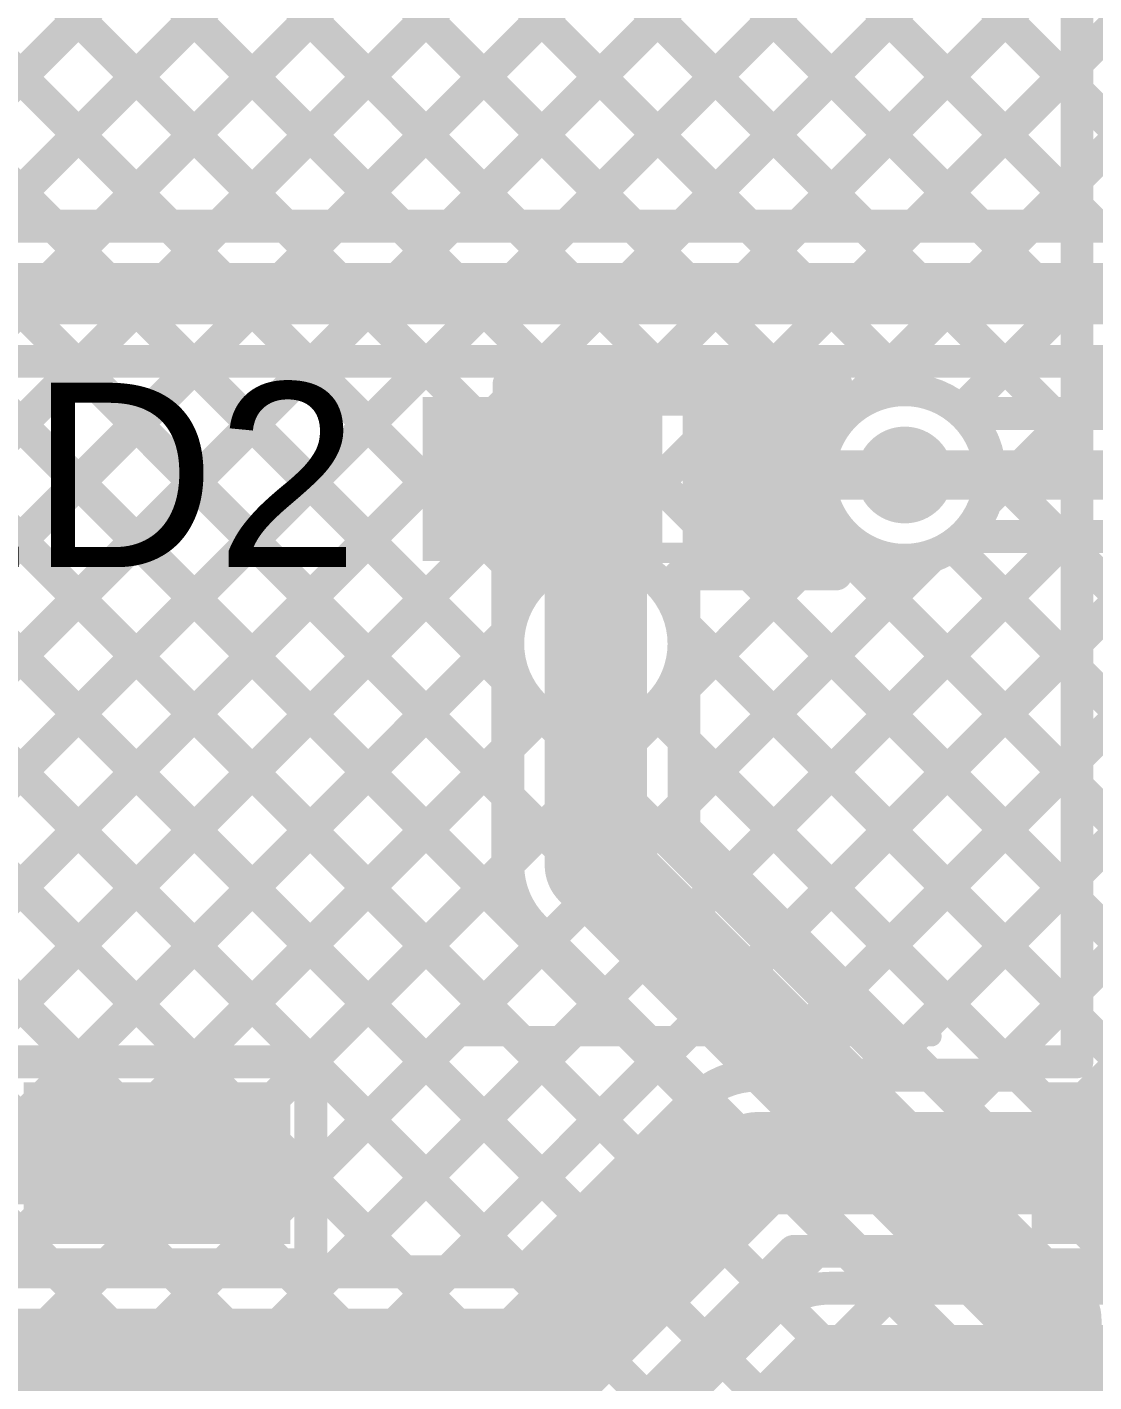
# Model space of a CAD drawing. Header units: millimetres. Extents: x -0.08 to 7.12, y -0.08 to 3.98.
# Drawn here: x 1.0307 to 1.2912, y 2.0046 to 2.3353 of the extents above; entities that cross this region are included whole.
import ezdxf

# ---------------------------------------------------------------- set-up
doc = ezdxf.new("R2010")
doc.units = ezdxf.units.MM
doc.header["$MEASUREMENT"] = 0
for name, color, linetype in [('BottomLayer', 5, 'Continuous'), ('TopLayer', 1, 'Continuous'), ('TopOverlay', 2, 'Continuous'), ('TopPaste', 8, 'Continuous'), ('TopSolder', 216, 'Continuous'), ('ViaHoleLayer', 16, 'Continuous')]:
    doc.layers.add(name, color=color, linetype=linetype)
doc.styles.add('Arial', font='', dxfattribs={"height": 0.2})
doc.styles.get('Arial').set_extended_font_data('Arial')

# ---------------------------------------------------------------- blocks, each defined once
blk = doc.blocks.new('SOP_4_2_54_36')
at = {"layer": 'TopLayer'}
for points in [[(-0.15157, 0.06575), (-0.09449, 0.06575), (-0.09449, 0.03425), (-0.15157, 0.03425)], [(0.09449, 0.06575), (0.15157, 0.06575), (0.15157, 0.03425), (0.09449, 0.03425)], [(-0.15157, -0.03425), (-0.09449, -0.03425), (-0.09449, -0.06575), (-0.15157, -0.06575)], [(0.09449, -0.03425), (0.15157, -0.03425), (0.15157, -0.06575), (0.09449, -0.06575)]]:
    blk.add_hatch(color=1, dxfattribs=at).paths.add_polyline_path(points)
at = {"layer": 'TopPaste'}
for points in [[(-0.15157, 0.06575), (-0.09449, 0.06575), (-0.09449, 0.03425), (-0.15157, 0.03425)], [(0.09449, 0.06575), (0.15157, 0.06575), (0.15157, 0.03425), (0.09449, 0.03425)], [(-0.15157, -0.03425), (-0.09449, -0.03425), (-0.09449, -0.06575), (-0.15157, -0.06575)], [(0.09449, -0.03425), (0.15157, -0.03425), (0.15157, -0.06575), (0.09449, -0.06575)]]:
    blk.add_hatch(color=8, dxfattribs=at).paths.add_polyline_path(points)
at = {"layer": 'TopSolder'}
for points in [[(-0.15557, 0.06975), (-0.09049, 0.06975), (-0.09049, 0.03025), (-0.15557, 0.03025)], [(0.09049, 0.06975), (0.15557, 0.06975), (0.15557, 0.03025), (0.09049, 0.03025)], [(-0.15557, -0.03025), (-0.09049, -0.03025), (-0.09049, -0.06975), (-0.15557, -0.06975)], [(0.09049, -0.03025), (0.15557, -0.03025), (0.15557, -0.06975), (0.09049, -0.06975)]]:
    blk.add_hatch(color=216, dxfattribs=at).paths.add_polyline_path(points)
at = {"layer": 'TopOverlay', "const_width": 0.005}
for points in [[(-0.052, 0.081), (0.066, 0.081)], [(-0.163, 0.048), (-0.163, 0.058)], [(-0.163, 0.058), (-0.158, 0.053)], [(-0.163, 0.048), (-0.158, 0.053)], [(-0.052, -0.081), (0.066, -0.081)]]:
    blk.add_lwpolyline(points, dxfattribs=at)
at = {"layer": 'TopOverlay', "const_width": 0.0025}
for points in [[(-0.05325, 0.081, 1), (-0.05075, 0.081, 1)], [(0.06475, 0.081, 1), (0.06725, 0.081, 1)], [(-0.16425, 0.058, 1), (-0.16175, 0.058, 1)], [(-0.16425, 0.058, 1), (-0.16175, 0.058, 1)], [(-0.15925, 0.053, 1), (-0.15675, 0.053, 1)], [(-0.15925, 0.053, 1), (-0.15675, 0.053, 1)], [(-0.16425, 0.048, 1), (-0.16175, 0.048, 1)], [(-0.16425, 0.048, 1), (-0.16175, 0.048, 1)], [(-0.05325, -0.081, 1), (-0.05075, -0.081, 1)], [(0.06475, -0.081, 1), (0.06725, -0.081, 1)]]:
    blk.add_lwpolyline(points, format="xyb", close=True, dxfattribs=at)
blk = doc.blocks.new('LED_0402_73')
at = {"layer": 'TopLayer'}
for points in [[(-0.03091, 0.01417), (-0.0065, 0.01417), (-0.0065, -0.01417), (-0.03091, -0.01417)], [(0.0065, 0.01417), (0.03091, 0.01417), (0.03091, -0.01417), (0.0065, -0.01417)]]:
    blk.add_hatch(color=1, dxfattribs=at).paths.add_polyline_path(points)
at = {"layer": 'TopOverlay'}
blk.add_hatch(color=2, dxfattribs=at).paths.add_polyline_path([(0.037, -0.02), (0.061, -0.02), (0.061, 0.02), (0.037, 0.02)])
at = {"layer": 'TopPaste'}
for points in [[(-0.03091, 0.01417), (-0.0065, 0.01417), (-0.0065, -0.01417), (-0.03091, -0.01417)], [(0.0065, 0.01417), (0.03091, 0.01417), (0.03091, -0.01417), (0.0065, -0.01417)]]:
    blk.add_hatch(color=8, dxfattribs=at).paths.add_polyline_path(points)
at = {"layer": 'TopSolder'}
for points in [[(-0.03491, 0.01817), (-0.0025, 0.01817), (-0.0025, -0.01817), (-0.03491, -0.01817)], [(0.0025, 0.01817), (0.03491, 0.01817), (0.03491, -0.01817), (0.0025, -0.01817)]]:
    blk.add_hatch(color=216, dxfattribs=at).paths.add_polyline_path(points)
at = {"layer": 'TopOverlay', "const_width": 0.005}
for points in [[(-0.035, 0.018), (-0.035, -0.018)], [(0.037, 0.018), (-0.035, 0.018)], [(0.037, 0.018), (0.037, -0.018)], [(0.037, -0.018), (-0.035, -0.018)]]:
    blk.add_lwpolyline(points, dxfattribs=at)
at = {"layer": 'TopOverlay', "const_width": 0.0025}
for points in [[(-0.03625, 0.018, 1), (-0.03375, 0.018, 1)], [(-0.03625, 0.018, 1), (-0.03375, 0.018, 1)], [(0.03575, 0.018, 1), (0.03825, 0.018, 1)], [(0.03575, 0.018, 1), (0.03825, 0.018, 1)], [(-0.03625, -0.018, 1), (-0.03375, -0.018, 1)], [(-0.03625, -0.018, 1), (-0.03375, -0.018, 1)], [(0.03575, -0.018, 1), (0.03825, -0.018, 1)], [(0.03575, -0.018, 1), (0.03825, -0.018, 1)]]:
    blk.add_lwpolyline(points, format="xyb", close=True, dxfattribs=at)

msp = doc.modelspace()

# ---------------------------------------------------------------- hatches: boundary and pattern name
at = {"layer": 'BottomLayer'}
h = msp.add_hatch(color=5, dxfattribs=at)
edge = h.paths.add_edge_path()
edge.add_arc((1.245, 2.226), 0.01181, 0, 360)
h = msp.add_hatch(color=5, dxfattribs=at)
edge = h.paths.add_edge_path()
edge.add_arc((1.1696, 2.18481), 0.01181, 0, 360)
at = {"layer": 'TopLayer'}
h = msp.add_hatch(color=1, dxfattribs=at)
edge = h.paths.add_edge_path()
edge.add_arc((1.245, 2.226), 0.01181, 0, 360)
h = msp.add_hatch(color=1, dxfattribs=at)
edge = h.paths.add_edge_path()
edge.add_arc((1.1696, 2.18481), 0.01181, 0, 360)
at = {"layer": 'ViaHoleLayer'}
h = msp.add_hatch(color=16, dxfattribs=at)
edge = h.paths.add_edge_path()
edge.add_arc((1.245, 2.226), 0.00591, 0, 360)
h = msp.add_hatch(color=16, dxfattribs=at)
edge = h.paths.add_edge_path()
edge.add_arc((1.1696, 2.18481), 0.00591, 0, 360)

# ---------------------------------------------------------------- linework, layer by layer
at = {"layer": 'BottomLayer'}
for points, const_width in [([(0.99269, 2.28674), (1.30245, 2.59651)], 0.008), ([(1.02097, 2.28674), (1.33074, 2.59651)], 0.008), ([(1.04926, 2.28674), (1.35902, 2.59651)], 0.008), ([(1.07754, 2.28674), (1.38731, 2.59651)], 0.008), ([(1.10582, 2.28674), (1.41559, 2.59651)], 0.008), ([(1.13411, 2.28674), (1.44388, 2.59651)], 0.008), ([(1.16239, 2.28674), (1.47216, 2.59651)], 0.008), ([(1.19068, 2.28674), (1.50044, 2.59651)], 0.008), ([(1.21896, 2.28674), (1.52873, 2.59651)], 0.008), ([(1.24725, 2.28674), (1.55701, 2.59651)], 0.008), ([(1.27553, 2.28674), (1.5853, 2.59651)], 0.008), ([(1.13554, 2.47133), (1.32013, 2.28674)], 0.008), ([(1.1214, 2.45719), (1.29185, 2.28674)], 0.008), ([(1.10726, 2.44304), (1.26356, 2.28674)], 0.008), ([(1.09312, 2.4289), (1.23528, 2.28674)], 0.008), ([(1.07897, 2.41476), (1.207, 2.28674)], 0.008), ([(1.06483, 2.40062), (1.17871, 2.28674)], 0.008), ([(1.05069, 2.38648), (1.15043, 2.28674)], 0.008), ([(1.03655, 2.37233), (1.12214, 2.28674)], 0.008), ([(1.02241, 2.35819), (1.09386, 2.28674)], 0.008), ([(1.00826, 2.34405), (1.06557, 2.28674)], 0.008), ([(0.99412, 2.32991), (1.03729, 2.28674)], 0.008), ([(0.59644, 2.28674), (1.51076, 2.28674)], 0.008), ([(0.58376, 2.27024), (1.51076, 2.27024)], 0.015), ([(0.59644, 2.25374), (1.50393, 2.25374)], 0.008), ([(0.78745, 2.25374), (1.25905, 1.78214)], 0.008), ([(0.81573, 2.25374), (1.25905, 1.81042)], 0.008), ([(0.84402, 2.25374), (1.25905, 1.83871)], 0.008), ([(0.86711, 2.07631), (1.04454, 2.25374)], 0.008), ([(0.86711, 1.96317), (1.15768, 2.25374)], 0.008), ([(0.86711, 1.99145), (1.12939, 2.25374)], 0.008), ([(0.86711, 2.04802), (1.07282, 2.25374)], 0.008), ([(0.86711, 2.01974), (1.10111, 2.25374)], 0.008), ([(0.86711, 1.93488), (1.18596, 2.25374)], 0.008), ([(0.8723, 2.25374), (1.25905, 1.86699)], 0.008), ([(0.90058, 2.25374), (1.25905, 1.89527)], 0.008), ([(0.92887, 2.25374), (1.25905, 1.92356)], 0.008), ([(0.95715, 2.25374), (1.25905, 1.95184)], 0.008), ([(0.98544, 2.25374), (1.25905, 1.98013)], 0.008), ([(1.01372, 2.25374), (1.25905, 2.00841)], 0.008), ([(1.04201, 2.25374), (1.1481, 2.14765)], 0.008), ([(1.07029, 2.25374), (1.1481, 2.17593)], 0.008), ([(1.09857, 2.25374), (1.15338, 2.19893)], 0.008), ([(1.12686, 2.25374), (1.17497, 2.20563)], 0.008), ([(1.15514, 2.25374), (1.42938, 1.9795)], 0.008), ([(1.16661, 2.2061), (1.21425, 2.25374)], 0.008), ([(1.18343, 2.25374), (1.57073, 1.86644)], 0.008), ([(1.18667, 2.19788), (1.24253, 2.25374)], 0.008), ([(1.21171, 2.25374), (1.22777, 2.23768)], 0.008), ([(1.24, 2.25374), (1.24702, 2.24671)], 0.008), ([(1.25872, 2.24165), (1.27081, 2.25374)], 0.008), ([(1.26828, 2.25374), (1.28102, 2.241)], 0.008), ([(1.28636, 2.241), (1.2991, 2.25374)], 0.008), ([(1.25943, 2.241), (1.49794, 2.241)], 0.008), ([(1.245, 2.226), (1.51236, 2.226)], 0.012), ([(1.1911, 2.17402), (1.22935, 2.21228)], 0.008), ([(1.20223, 2.12859), (1.28464, 2.211)], 0.008), ([(1.21637, 2.11444), (1.31293, 2.211)], 0.008), ([(1.23051, 2.1003), (1.34121, 2.211)], 0.008), ([(1.24466, 2.08616), (1.3695, 2.211)], 0.008), ([(1.25668, 2.20877), (1.59901, 1.86644)], 0.008), ([(1.2588, 2.07202), (1.39778, 2.211)], 0.008), ([(1.25943, 2.211), (1.49794, 2.211)], 0.008), ([(1.27294, 2.05787), (1.42607, 2.211)], 0.008), ([(1.28273, 2.211), (1.6273, 1.86644)], 0.008), ([(1.28708, 2.04373), (1.45435, 2.211)], 0.008), ([(1.1911, 2.14574), (1.25164, 2.20628)], 0.008), ([(1.1696, 2.13081), (1.1696, 2.18481)], 0.025), ([(1.19042, 2.19018), (1.4011, 1.9795)], 0.008), ([(0.86711, 1.9066), (1.14831, 2.1878)], 0.008), ([(1.1481, 2.13081), (1.1481, 2.18481)], 0.008), ([(1.1911, 2.13972), (1.1911, 2.18481)], 0.008), ([(0.86711, 1.87832), (1.1481, 2.15931)], 0.008), ([(1.1911, 2.16121), (1.37281, 1.9795)], 0.008), ([(1.1696, 2.13081), (1.28055, 2.01986)], 0.025), ([(1.1911, 2.13972), (1.29575, 2.03506)], 0.008), ([(0.86711, 1.85003), (1.1481, 2.13102)], 0.008), ([(1.1544, 2.11561), (1.25905, 2.01096)], 0.008), ([(0.86711, 1.82175), (1.15768, 2.11232)], 0.008), ([(0.86711, 1.79346), (1.17182, 2.09818)], 0.008), ([(0.86711, 1.76518), (1.18597, 2.08404)], 0.008), ([(0.86711, 1.73689), (1.20011, 2.0699)], 0.008), ([(0.86711, 1.70861), (1.21425, 2.05575)], 0.008), ([(0.86711, 1.68033), (1.22839, 2.04161)], 0.008), ([(0.86711, 1.65204), (1.24254, 2.02747)], 0.008), ([(1.28055, 1.15106), (1.28055, 2.01986)], 0.025), ([(0.86711, 1.62376), (1.25668, 2.01333)], 0.008), ([(1.25905, 1.435), (1.25905, 2.01096)], 0.008)]:
    msp.add_lwpolyline(points, dxfattribs=dict(at, const_width=const_width))
for points, const_width in [([(1.03529, 2.28674, 1), (1.03929, 2.28674, 1)], 0.004), ([(1.04726, 2.28674, 1), (1.05126, 2.28674, 1)], 0.004), ([(1.06357, 2.28674, 1), (1.06757, 2.28674, 1)], 0.004), ([(1.07554, 2.28674, 1), (1.07954, 2.28674, 1)], 0.004), ([(1.09186, 2.28674, 1), (1.09586, 2.28674, 1)], 0.004), ([(1.10382, 2.28674, 1), (1.10782, 2.28674, 1)], 0.004), ([(1.12014, 2.28674, 1), (1.12414, 2.28674, 1)], 0.004), ([(1.13211, 2.28674, 1), (1.13611, 2.28674, 1)], 0.004), ([(1.14843, 2.28674, 1), (1.15243, 2.28674, 1)], 0.004), ([(1.16039, 2.28674, 1), (1.16439, 2.28674, 1)], 0.004), ([(1.17671, 2.28674, 1), (1.18071, 2.28674, 1)], 0.004), ([(1.18868, 2.28674, 1), (1.19268, 2.28674, 1)], 0.004), ([(1.205, 2.28674, 1), (1.209, 2.28674, 1)], 0.004), ([(1.21696, 2.28674, 1), (1.22096, 2.28674, 1)], 0.004), ([(1.23328, 2.28674, 1), (1.23728, 2.28674, 1)], 0.004), ([(1.24525, 2.28674, 1), (1.24925, 2.28674, 1)], 0.004), ([(1.26156, 2.28674, 1), (1.26556, 2.28674, 1)], 0.004), ([(1.27353, 2.28674, 1), (1.27753, 2.28674, 1)], 0.004), ([(1.28985, 2.28674, 1), (1.29385, 2.28674, 1)], 0.004), ([(1.04001, 2.25374, 1), (1.04401, 2.25374, 1)], 0.004), ([(1.04254, 2.25374, 1), (1.04654, 2.25374, 1)], 0.004), ([(1.06829, 2.25374, 1), (1.07229, 2.25374, 1)], 0.004), ([(1.07082, 2.25374, 1), (1.07482, 2.25374, 1)], 0.004), ([(1.09657, 2.25374, 1), (1.10057, 2.25374, 1)], 0.004), ([(1.09911, 2.25374, 1), (1.10311, 2.25374, 1)], 0.004), ([(1.12486, 2.25374, 1), (1.12886, 2.25374, 1)], 0.004), ([(1.12739, 2.25374, 1), (1.13139, 2.25374, 1)], 0.004), ([(1.15314, 2.25374, 1), (1.15714, 2.25374, 1)], 0.004), ([(1.15568, 2.25374, 1), (1.15968, 2.25374, 1)], 0.004), ([(1.18143, 2.25374, 1), (1.18543, 2.25374, 1)], 0.004), ([(1.18396, 2.25374, 1), (1.18796, 2.25374, 1)], 0.004), ([(1.20971, 2.25374, 1), (1.21371, 2.25374, 1)], 0.004), ([(1.21225, 2.25374, 1), (1.21625, 2.25374, 1)], 0.004), ([(1.238, 2.25374, 1), (1.242, 2.25374, 1)], 0.004), ([(1.24053, 2.25374, 1), (1.24453, 2.25374, 1)], 0.004), ([(1.26628, 2.25374, 1), (1.27028, 2.25374, 1)], 0.004), ([(1.26881, 2.25374, 1), (1.27281, 2.25374, 1)], 0.004), ([(1.24502, 2.24671, 1), (1.24902, 2.24671, 1)], 0.004), ([(1.25672, 2.24165, 1), (1.26072, 2.24165, 1)], 0.004), ([(1.25743, 2.241, 1), (1.26143, 2.241, 1)], 0.004), ([(1.25743, 2.241, 1), (1.26143, 2.241, 1)], 0.004), ([(1.27902, 2.241, 1), (1.28302, 2.241, 1)], 0.004), ([(1.28436, 2.241, 1), (1.28836, 2.241, 1)], 0.004), ([(1.22577, 2.23768, 1), (1.22977, 2.23768, 1)], 0.004), ([(1.242, 2.226, 1), (1.248, 2.226, 1)], 0.006), ([(1.22735, 2.21228, 1), (1.23135, 2.21228, 1)], 0.004), ([(1.25468, 2.20877, 1), (1.25868, 2.20877, 1)], 0.004), ([(1.25743, 2.211, 1), (1.26143, 2.211, 1)], 0.004), ([(1.25743, 2.211, 1), (1.26143, 2.211, 1)], 0.004), ([(1.28073, 2.211, 1), (1.28473, 2.211, 1)], 0.004), ([(1.28264, 2.211, 1), (1.28664, 2.211, 1)], 0.004), ([(1.16461, 2.2061, 1), (1.16861, 2.2061, 1)], 0.004), ([(1.17297, 2.20563, 1), (1.17697, 2.20563, 1)], 0.004), ([(1.24964, 2.20628, 1), (1.25364, 2.20628, 1)], 0.004), ([(1.15138, 2.19893, 1), (1.15538, 2.19893, 1)], 0.004), ([(1.18467, 2.19788, 1), (1.18867, 2.19788, 1)], 0.004), ([(1.16335, 2.18481, 1), (1.17585, 2.18481, 1)], 0.0125), ([(1.18842, 2.19018, 1), (1.19242, 2.19018, 1)], 0.004), ([(1.14631, 2.1878, 1), (1.15031, 2.1878, 1)], 0.004), ([(1.1461, 2.18481, 1), (1.1501, 2.18481, 1)], 0.004), ([(1.1461, 2.18481, 1), (1.1501, 2.18481, 1)], 0.004), ([(1.1891, 2.18481, 1), (1.1931, 2.18481, 1)], 0.004), ([(1.1891, 2.18481, 1), (1.1931, 2.18481, 1)], 0.004), ([(1.1461, 2.17593, 1), (1.1501, 2.17593, 1)], 0.004), ([(1.1891, 2.17402, 1), (1.1931, 2.17402, 1)], 0.004), ([(1.1461, 2.15931, 1), (1.1501, 2.15931, 1)], 0.004), ([(1.1891, 2.16121, 1), (1.1931, 2.16121, 1)], 0.004), ([(1.1461, 2.14765, 1), (1.1501, 2.14765, 1)], 0.004), ([(1.1891, 2.14574, 1), (1.1931, 2.14574, 1)], 0.004), ([(1.16335, 2.13081, 1), (1.17585, 2.13081, 1)], 0.0125), ([(1.16335, 2.13081, 1), (1.17585, 2.13081, 1)], 0.0125), ([(1.1891, 2.13972, 1), (1.1931, 2.13972, 1)], 0.004), ([(1.1891, 2.13972, 1), (1.1931, 2.13972, 1)], 0.004), ([(1.1461, 2.13102, 1), (1.1501, 2.13102, 1)], 0.004), ([(1.1461, 2.13081, 1), (1.1501, 2.13081, 1)], 0.004), ([(1.1461, 2.13081, 1), (1.1501, 2.13081, 1)], 0.004), ([(1.1461, 2.13081, 1), (1.1501, 2.13081, 1)], 0.004), ([(1.20023, 2.12859, 1), (1.20423, 2.12859, 1)], 0.004), ([(1.1524, 2.11561, 1), (1.1564, 2.11561, 1)], 0.004), ([(1.1524, 2.11561, 1), (1.1564, 2.11561, 1)], 0.004), ([(1.1524, 2.11561, 1), (1.1564, 2.11561, 1)], 0.004), ([(1.21437, 2.11444, 1), (1.21837, 2.11444, 1)], 0.004), ([(1.15568, 2.11232, 1), (1.15968, 2.11232, 1)], 0.004), ([(1.22851, 2.1003, 1), (1.23251, 2.1003, 1)], 0.004), ([(1.16982, 2.09818, 1), (1.17382, 2.09818, 1)], 0.004), ([(1.24266, 2.08616, 1), (1.24666, 2.08616, 1)], 0.004), ([(1.18397, 2.08404, 1), (1.18797, 2.08404, 1)], 0.004), ([(1.19811, 2.0699, 1), (1.20211, 2.0699, 1)], 0.004), ([(1.2568, 2.07202, 1), (1.2608, 2.07202, 1)], 0.004), ([(1.27094, 2.05787, 1), (1.27494, 2.05787, 1)], 0.004), ([(1.21225, 2.05575, 1), (1.21625, 2.05575, 1)], 0.004), ([(1.28508, 2.04373, 1), (1.28908, 2.04373, 1)], 0.004), ([(1.22639, 2.04161, 1), (1.23039, 2.04161, 1)], 0.004), ([(1.24054, 2.02747, 1), (1.24454, 2.02747, 1)], 0.004), ([(1.2743, 2.01986, 1), (1.2868, 2.01986, 1)], 0.0125), ([(1.2743, 2.01986, 1), (1.2868, 2.01986, 1)], 0.0125), ([(1.25468, 2.01333, 1), (1.25868, 2.01333, 1)], 0.004), ([(1.25705, 2.01096, 1), (1.26105, 2.01096, 1)], 0.004), ([(1.25705, 2.01096, 1), (1.26105, 2.01096, 1)], 0.004), ([(1.25705, 2.00841, 1), (1.26105, 2.00841, 1)], 0.004)]:
    msp.add_lwpolyline(points, format="xyb", close=True, dxfattribs=dict(at, const_width=const_width))
at = {"layer": 'BottomLayer', "const_width": 0.008}
for points in [[(1.25943, 2.211, -2.349106), (1.25943, 2.241)], [(1.1481, 2.18481, -1), (1.1911, 2.18481)], [(1.1544, 2.11561, -0.198912), (1.1481, 2.13081)], [(1.1544, 2.11561, -0.198912), (1.1481, 2.13081)]]:
    msp.add_lwpolyline(points, format="xyb", dxfattribs=at)
at = {"layer": 'TopLayer'}
for points, const_width in [([(0.942, 2.66487), (1.28704, 2.31983)], 0.008), ([(0.942, 2.63659), (1.28704, 2.29154)], 0.008), ([(0.942, 2.6083), (1.28704, 2.26326)], 0.008), ([(0.942, 2.58002), (1.28704, 2.23497)], 0.008), ([(0.942, 2.55173), (1.24702, 2.24671)], 0.008), ([(0.926, 2.22005), (1.24977, 2.54382)], 0.008), ([(0.926, 2.19177), (1.26391, 2.52968)], 0.008), ([(0.942, 2.52345), (1.21728, 2.24817)], 0.008), ([(0.926, 2.16348), (1.27806, 2.51554)], 0.008), ([(1.28704, 2.08275), (1.28704, 2.50655)], 0.008), ([(0.926, 2.1352), (1.28704, 2.49624)], 0.008), ([(0.942, 2.49517), (1.18899, 2.24817)], 0.008), ([(0.93398, 2.11489), (1.28704, 2.46796)], 0.008), ([(0.942, 2.46688), (1.16071, 2.24817)], 0.008), ([(0.89531, 2.457), (1.1481, 2.20421)], 0.008), ([(0.9236, 2.457), (1.14839, 2.2322)], 0.008), ([(0.877, 2.44703), (1.1538, 2.17023)], 0.008), ([(0.94812, 2.10075), (1.28704, 2.43967)], 0.008), ([(0.96226, 2.08661), (1.28704, 2.41139)], 0.008), ([(1.15211, 2.24817), (1.28704, 2.38311)], 0.008), ([(0.92692, 2.36882), (1.21624, 2.0795)], 0.008), ([(1.1804, 2.24817), (1.28704, 2.35482)], 0.008), ([(0.926, 2.34146), (1.19403, 2.07343)], 0.008), ([(1.20868, 2.24817), (1.28704, 2.32654)], 0.008), ([(0.926, 2.31318), (1.17989, 2.05929)], 0.008), ([(1.22979, 2.241), (1.28704, 2.29825)], 0.008), ([(0.926, 2.28489), (1.16574, 2.04515)], 0.008), ([(1.25872, 2.24165), (1.28704, 2.26997)], 0.008), ([(0.926, 2.25661), (1.09986, 2.08275)], 0.008), ([(1.14839, 2.22955), (1.14839, 2.24817)], 0.008), ([(1.14839, 2.24817), (1.1858, 2.24817)], 0.008), ([(1.14839, 2.24446), (1.15211, 2.24817)], 0.008), ([(1.1858, 2.24817), (1.1908, 2.24817)], 0.008), ([(1.1858, 2.24817), (1.1908, 2.24817)], 0.008), ([(1.1908, 2.24817), (1.22821, 2.24817)], 0.008), ([(1.22821, 2.241), (1.22821, 2.24817)], 0.008), ([(0.98094, 2.077), (1.14839, 2.24446)], 0.008), ([(1.26472, 2.21936), (1.28704, 2.24168)], 0.008), ([(1.1696, 2.225), (1.1696, 2.226)], 0.025), ([(1.1696, 2.18481), (1.1696, 2.225)], 0.025), ([(0.926, 2.22832), (1.07157, 2.08275)], 0.008), ([(1.1481, 2.18481), (1.1481, 2.225)], 0.008), ([(1.207, 2.226), (1.245, 2.226)], 0.012), ([(1.26571, 2.22802), (1.28704, 2.20669)], 0.008), ([(1.00922, 2.077), (1.1481, 2.21588)], 0.008), ([(1.10514, 2.0315), (1.28704, 2.2134)], 0.008), ([(1.22821, 2.20183), (1.22821, 2.211)], 0.008), ([(1.22821, 2.20896), (1.28704, 2.15012)], 0.008), ([(1.25668, 2.20877), (1.28704, 2.17841)], 0.008), ([(1.10002, 2.05466), (1.25164, 2.20628)], 0.008), ([(1.09982, 2.08275), (1.2189, 2.20183)], 0.008), ([(1.1911, 2.20183), (1.22821, 2.20183)], 0.008), ([(1.1911, 2.18481), (1.1911, 2.20183)], 0.008), ([(1.20705, 2.20183), (1.28704, 2.12184)], 0.008), ([(0.926, 2.20004), (1.04329, 2.08275)], 0.008), ([(1.1911, 2.1895), (1.28704, 2.09355)], 0.008), ([(1.04326, 2.08275), (1.1481, 2.18759)], 0.008), ([(1.13343, 2.0315), (1.28704, 2.18511)], 0.008), ([(1.15501, 2.16901), (1.24453, 2.0795)], 0.008), ([(1.07154, 2.08275), (1.15653, 2.16774)], 0.008), ([(1.18372, 2.1686), (1.271, 2.08131)], 0.008), ([(1.20971, 2.0795), (1.28704, 2.15683)], 0.008), ([(1.238, 2.0795), (1.28704, 2.12855)], 0.008), ([(1.26628, 2.0795), (1.28704, 2.10026)], 0.008), ([(1.02494, 2.08275), (1.10002, 2.08275)], 0.008), ([(1.10002, 2.03325), (1.10002, 2.08275)], 0.008), ([(1.10002, 2.08258), (1.15111, 2.0315)], 0.008), ([(1.209, 2.0795), (1.271, 2.0795)], 0.008), ([(1.271, 2.08275), (1.28704, 2.08275)], 0.008), ([(1.271, 2.0795), (1.271, 2.08275)], 0.008), ([(1.15209, 2.0315), (1.1938, 2.0732)], 0.008), ([(1.161, 2.01), (1.209, 2.058)], 0.025), ([(1.209, 2.058), (1.30854, 2.058)], 0.025), ([(0.964, 2.058), (1.06248, 2.058)], 0.02), ([(1.10002, 2.0543), (1.12282, 2.0315)], 0.008), ([(1.10228, 1.9155), (1.22328, 2.0365)], 0.008), ([(1.1762, 1.9948), (1.21791, 2.0365)], 0.008), ([(1.21791, 2.0365), (1.271, 2.0365)], 0.008), ([(1.23096, 2.0365), (1.23996, 2.0275)], 0.008), ([(1.24257, 2.0275), (1.25157, 2.0365)], 0.008), ([(1.25924, 2.0365), (1.26824, 2.0275)], 0.008), ([(1.271, 2.03325), (1.271, 2.0365)], 0.008), ([(1.02494, 2.03325), (1.10002, 2.03325)], 0.008), ([(1.27085, 2.0275), (1.2766, 2.03325)], 0.008), ([(1.271, 2.03325), (1.34609, 2.03325)], 0.008), ([(1.29078, 2.03325), (1.29653, 2.0275)], 0.008), ([(0.895, 2.0315), (1.15209, 2.0315)], 0.008), ([(1.21029, 2.02888), (1.21507, 2.0241)], 0.008), ([(1.22667, 2.0275), (1.42567, 2.0275)], 0.008), ([(1.10576, 1.9155), (1.21146, 2.0212)], 0.008), ([(0.88609, 2.01), (1.161, 2.01)], 0.025), ([(1.11467, 1.894), (1.22667, 2.006)], 0.025), ([(1.19615, 2.01474), (1.20058, 2.01031)], 0.008), ([(1.22667, 2.006), (1.42567, 2.006)], 0.025)]:
    msp.add_lwpolyline(points, dxfattribs=dict(at, const_width=const_width))
for points, const_width in [([(1.28504, 2.32654, 1), (1.28904, 2.32654, 1)], 0.004), ([(1.28504, 2.31983, 1), (1.28904, 2.31983, 1)], 0.004), ([(1.28504, 2.29825, 1), (1.28904, 2.29825, 1)], 0.004), ([(1.28504, 2.29154, 1), (1.28904, 2.29154, 1)], 0.004), ([(1.28504, 2.26997, 1), (1.28904, 2.26997, 1)], 0.004), ([(1.28504, 2.26326, 1), (1.28904, 2.26326, 1)], 0.004), ([(1.14639, 2.24817, 1), (1.15039, 2.24817, 1)], 0.004), ([(1.14639, 2.24817, 1), (1.15039, 2.24817, 1)], 0.004), ([(1.15011, 2.24817, 1), (1.15411, 2.24817, 1)], 0.004), ([(1.15011, 2.24817, 1), (1.15411, 2.24817, 1)], 0.004), ([(1.15871, 2.24817, 1), (1.16271, 2.24817, 1)], 0.004), ([(1.1784, 2.24817, 1), (1.1824, 2.24817, 1)], 0.004), ([(1.1838, 2.24817, 1), (1.1878, 2.24817, 1)], 0.004), ([(1.1838, 2.24817, 1), (1.1878, 2.24817, 1)], 0.004), ([(1.1838, 2.24817, 1), (1.1878, 2.24817, 1)], 0.004), ([(1.18699, 2.24817, 1), (1.19099, 2.24817, 1)], 0.004), ([(1.1888, 2.24817, 1), (1.1928, 2.24817, 1)], 0.004), ([(1.1888, 2.24817, 1), (1.1928, 2.24817, 1)], 0.004), ([(1.1888, 2.24817, 1), (1.1928, 2.24817, 1)], 0.004), ([(1.20668, 2.24817, 1), (1.21068, 2.24817, 1)], 0.004), ([(1.21528, 2.24817, 1), (1.21928, 2.24817, 1)], 0.004), ([(1.22621, 2.24817, 1), (1.23021, 2.24817, 1)], 0.004), ([(1.22621, 2.24817, 1), (1.23021, 2.24817, 1)], 0.004), ([(1.24502, 2.24671, 1), (1.24902, 2.24671, 1)], 0.004), ([(1.14639, 2.24446, 1), (1.15039, 2.24446, 1)], 0.004), ([(1.14639, 2.24446, 1), (1.15039, 2.24446, 1)], 0.004), ([(1.25672, 2.24165, 1), (1.26072, 2.24165, 1)], 0.004), ([(1.28504, 2.24168, 1), (1.28904, 2.24168, 1)], 0.004), ([(1.22621, 2.241, 1), (1.23021, 2.241, 1)], 0.004), ([(1.22779, 2.241, 1), (1.23179, 2.241, 1)], 0.004), ([(1.22857, 2.241, 1), (1.23257, 2.241, 1)], 0.004), ([(1.28504, 2.23497, 1), (1.28904, 2.23497, 1)], 0.004), ([(1.14639, 2.2322, 1), (1.15039, 2.2322, 1)], 0.004), ([(1.16335, 2.226, 1), (1.17585, 2.226, 1)], 0.0125), ([(1.16335, 2.225, 1), (1.17585, 2.225, 1)], 0.0125), ([(1.16335, 2.225, 1), (1.17585, 2.225, 1)], 0.0125), ([(1.14639, 2.22955, 1), (1.15039, 2.22955, 1)], 0.004), ([(1.14639, 2.22955, 1), (1.15039, 2.22955, 1)], 0.004), ([(1.1461, 2.226, 1), (1.1501, 2.226, 1)], 0.004), ([(1.1461, 2.225, 1), (1.1501, 2.225, 1)], 0.004), ([(1.204, 2.226, 1), (1.21, 2.226, 1)], 0.006), ([(1.242, 2.226, 1), (1.248, 2.226, 1)], 0.006), ([(1.26371, 2.22802, 1), (1.26771, 2.22802, 1)], 0.004), ([(1.26381, 2.226, 1), (1.26781, 2.226, 1)], 0.004), ([(1.26381, 2.226, 1), (1.26781, 2.226, 1)], 0.004), ([(1.26272, 2.21936, 1), (1.26672, 2.21936, 1)], 0.004), ([(1.1461, 2.21588, 1), (1.1501, 2.21588, 1)], 0.004), ([(1.28504, 2.2134, 1), (1.28904, 2.2134, 1)], 0.004), ([(1.22621, 2.211, 1), (1.23021, 2.211, 1)], 0.004), ([(1.22621, 2.20896, 1), (1.23021, 2.20896, 1)], 0.004), ([(1.22857, 2.211, 1), (1.23257, 2.211, 1)], 0.004), ([(1.25468, 2.20877, 1), (1.25868, 2.20877, 1)], 0.004), ([(1.24964, 2.20628, 1), (1.25364, 2.20628, 1)], 0.004), ([(1.28504, 2.20669, 1), (1.28904, 2.20669, 1)], 0.004), ([(1.1461, 2.20421, 1), (1.1501, 2.20421, 1)], 0.004), ([(1.1891, 2.20183, 1), (1.1931, 2.20183, 1)], 0.004), ([(1.1891, 2.20183, 1), (1.1931, 2.20183, 1)], 0.004), ([(1.20505, 2.20183, 1), (1.20905, 2.20183, 1)], 0.004), ([(1.2169, 2.20183, 1), (1.2209, 2.20183, 1)], 0.004), ([(1.22621, 2.20183, 1), (1.23021, 2.20183, 1)], 0.004), ([(1.22621, 2.20183, 1), (1.23021, 2.20183, 1)], 0.004), ([(1.16335, 2.18481, 1), (1.17585, 2.18481, 1)], 0.0125), ([(1.1891, 2.1895, 1), (1.1931, 2.1895, 1)], 0.004), ([(1.1461, 2.18759, 1), (1.1501, 2.18759, 1)], 0.004), ([(1.1461, 2.18481, 1), (1.1501, 2.18481, 1)], 0.004), ([(1.1461, 2.18481, 1), (1.1501, 2.18481, 1)], 0.004), ([(1.1891, 2.18481, 1), (1.1931, 2.18481, 1)], 0.004), ([(1.1891, 2.18481, 1), (1.1931, 2.18481, 1)], 0.004), ([(1.28504, 2.18511, 1), (1.28904, 2.18511, 1)], 0.004), ([(1.28504, 2.17841, 1), (1.28904, 2.17841, 1)], 0.004), ([(1.1518, 2.17023, 1), (1.1558, 2.17023, 1)], 0.004), ([(1.15301, 2.16901, 1), (1.15701, 2.16901, 1)], 0.004), ([(1.15453, 2.16774, 1), (1.15853, 2.16774, 1)], 0.004), ([(1.18172, 2.1686, 1), (1.18572, 2.1686, 1)], 0.004), ([(1.28504, 2.15683, 1), (1.28904, 2.15683, 1)], 0.004), ([(1.28504, 2.15012, 1), (1.28904, 2.15012, 1)], 0.004), ([(1.28504, 2.12855, 1), (1.28904, 2.12855, 1)], 0.004), ([(1.28504, 2.12184, 1), (1.28904, 2.12184, 1)], 0.004), ([(1.28504, 2.10026, 1), (1.28904, 2.10026, 1)], 0.004), ([(1.28504, 2.09355, 1), (1.28904, 2.09355, 1)], 0.004), ([(1.04126, 2.08275, 1), (1.04526, 2.08275, 1)], 0.004), ([(1.04129, 2.08275, 1), (1.04529, 2.08275, 1)], 0.004), ([(1.06954, 2.08275, 1), (1.07354, 2.08275, 1)], 0.004), ([(1.06957, 2.08275, 1), (1.07357, 2.08275, 1)], 0.004), ([(1.09782, 2.08275, 1), (1.10182, 2.08275, 1)], 0.004), ([(1.09786, 2.08275, 1), (1.10186, 2.08275, 1)], 0.004), ([(1.09802, 2.08275, 1), (1.10202, 2.08275, 1)], 0.004), ([(1.09802, 2.08275, 1), (1.10202, 2.08275, 1)], 0.004), ([(1.09802, 2.08258, 1), (1.10202, 2.08258, 1)], 0.004), ([(1.207, 2.0795, 1), (1.211, 2.0795, 1)], 0.004), ([(1.207, 2.0795, 1), (1.211, 2.0795, 1)], 0.004), ([(1.207, 2.0795, 1), (1.211, 2.0795, 1)], 0.004), ([(1.20771, 2.0795, 1), (1.21171, 2.0795, 1)], 0.004), ([(1.21424, 2.0795, 1), (1.21824, 2.0795, 1)], 0.004), ([(1.236, 2.0795, 1), (1.24, 2.0795, 1)], 0.004), ([(1.24253, 2.0795, 1), (1.24653, 2.0795, 1)], 0.004), ([(1.26428, 2.0795, 1), (1.26828, 2.0795, 1)], 0.004), ([(1.269, 2.08275, 1), (1.273, 2.08275, 1)], 0.004), ([(1.269, 2.08275, 1), (1.273, 2.08275, 1)], 0.004), ([(1.269, 2.08131, 1), (1.273, 2.08131, 1)], 0.004), ([(1.269, 2.0795, 1), (1.273, 2.0795, 1)], 0.004), ([(1.269, 2.0795, 1), (1.273, 2.0795, 1)], 0.004), ([(1.28504, 2.08275, 1), (1.28904, 2.08275, 1)], 0.004), ([(1.28504, 2.08275, 1), (1.28904, 2.08275, 1)], 0.004), ([(1.1918, 2.0732, 1), (1.1958, 2.0732, 1)], 0.004), ([(1.1918, 2.0732, 1), (1.1958, 2.0732, 1)], 0.004), ([(1.1918, 2.0732, 1), (1.1958, 2.0732, 1)], 0.004), ([(1.19203, 2.07343, 1), (1.19603, 2.07343, 1)], 0.004), ([(1.20275, 2.058, 1), (1.21525, 2.058, 1)], 0.0125), ([(1.20275, 2.058, 1), (1.21525, 2.058, 1)], 0.0125), ([(1.05748, 2.058, 1), (1.06748, 2.058, 1)], 0.01), ([(1.17789, 2.05929, 1), (1.18189, 2.05929, 1)], 0.004), ([(1.09802, 2.05466, 1), (1.10202, 2.05466, 1)], 0.004), ([(1.09802, 2.0543, 1), (1.10202, 2.0543, 1)], 0.004), ([(1.16374, 2.04515, 1), (1.16774, 2.04515, 1)], 0.004), ([(1.21591, 2.0365, 1), (1.21991, 2.0365, 1)], 0.004), ([(1.21591, 2.0365, 1), (1.21991, 2.0365, 1)], 0.004), ([(1.22128, 2.0365, 1), (1.22528, 2.0365, 1)], 0.004), ([(1.22896, 2.0365, 1), (1.23296, 2.0365, 1)], 0.004), ([(1.24957, 2.0365, 1), (1.25357, 2.0365, 1)], 0.004), ([(1.25724, 2.0365, 1), (1.26124, 2.0365, 1)], 0.004), ([(1.269, 2.0365, 1), (1.273, 2.0365, 1)], 0.004), ([(1.269, 2.0365, 1), (1.273, 2.0365, 1)], 0.004), ([(1.09802, 2.03325, 1), (1.10202, 2.03325, 1)], 0.004), ([(1.09802, 2.03325, 1), (1.10202, 2.03325, 1)], 0.004), ([(1.269, 2.03325, 1), (1.273, 2.03325, 1)], 0.004), ([(1.269, 2.03325, 1), (1.273, 2.03325, 1)], 0.004), ([(1.2746, 2.03325, 1), (1.2786, 2.03325, 1)], 0.004), ([(1.28878, 2.03325, 1), (1.29278, 2.03325, 1)], 0.004), ([(1.10314, 2.0315, 1), (1.10714, 2.0315, 1)], 0.004), ([(1.12082, 2.0315, 1), (1.12482, 2.0315, 1)], 0.004), ([(1.13143, 2.0315, 1), (1.13543, 2.0315, 1)], 0.004), ([(1.14911, 2.0315, 1), (1.15311, 2.0315, 1)], 0.004), ([(1.15009, 2.0315, 1), (1.15409, 2.0315, 1)], 0.004), ([(1.15009, 2.0315, 1), (1.15409, 2.0315, 1)], 0.004), ([(1.20829, 2.02888, 1), (1.21229, 2.02888, 1)], 0.004), ([(1.22467, 2.0275, 1), (1.22867, 2.0275, 1)], 0.004), ([(1.22467, 2.0275, 1), (1.22867, 2.0275, 1)], 0.004), ([(1.22467, 2.0275, 1), (1.22867, 2.0275, 1)], 0.004), ([(1.23796, 2.0275, 1), (1.24196, 2.0275, 1)], 0.004), ([(1.24057, 2.0275, 1), (1.24457, 2.0275, 1)], 0.004), ([(1.26624, 2.0275, 1), (1.27024, 2.0275, 1)], 0.004), ([(1.26885, 2.0275, 1), (1.27285, 2.0275, 1)], 0.004), ([(1.21307, 2.0241, 1), (1.21707, 2.0241, 1)], 0.004), ([(1.20946, 2.0212, 1), (1.21346, 2.0212, 1)], 0.004), ([(1.20946, 2.0212, 1), (1.21346, 2.0212, 1)], 0.004), ([(1.20946, 2.0212, 1), (1.21346, 2.0212, 1)], 0.004), ([(1.15475, 2.01, 1), (1.16725, 2.01, 1)], 0.0125), ([(1.15475, 2.01, 1), (1.16725, 2.01, 1)], 0.0125), ([(1.19415, 2.01474, 1), (1.19815, 2.01474, 1)], 0.004), ([(1.22042, 2.006, 1), (1.23292, 2.006, 1)], 0.0125), ([(1.22042, 2.006, 1), (1.23292, 2.006, 1)], 0.0125), ([(1.19858, 2.01031, 1), (1.20258, 2.01031, 1)], 0.004)]:
    msp.add_lwpolyline(points, format="xyb", close=True, dxfattribs=dict(at, const_width=const_width))
at = {"layer": 'TopLayer', "const_width": 0.008}
for points in [[(1.23057, 2.241, -0.661143), (1.26581, 2.226)], [(1.1481, 2.226, -0.041506), (1.14839, 2.22955)], [(1.26581, 2.226, -0.661143), (1.23057, 2.211)], [(1.1911, 2.18481, -1), (1.1481, 2.18481)], [(1.1938, 2.0732, -0.198912), (1.209, 2.0795)], [(1.1938, 2.0732, -0.198912), (1.209, 2.0795)], [(1.21146, 2.0212, -0.198912), (1.22667, 2.0275)], [(1.21146, 2.0212, -0.198912), (1.22667, 2.0275)]]:
    msp.add_lwpolyline(points, format="xyb", dxfattribs=at)

# ---------------------------------------------------------------- block references
at = {"rotation": 180}
msp.add_blockref('LED_0402_73', (1.1883, 2.225), dxfattribs=at)
msp.add_blockref('SOP_4_2_54_36', (1.18551, 2.008))

# ---------------------------------------------------------------- texts
at = {"layer": 'TopOverlay', "style": 'Arial'}
msp.add_text('LED2', height=0.045, dxfattribs=at).set_placement((0.95453, 2.20351))

doc.saveas('drawing.dxf')
